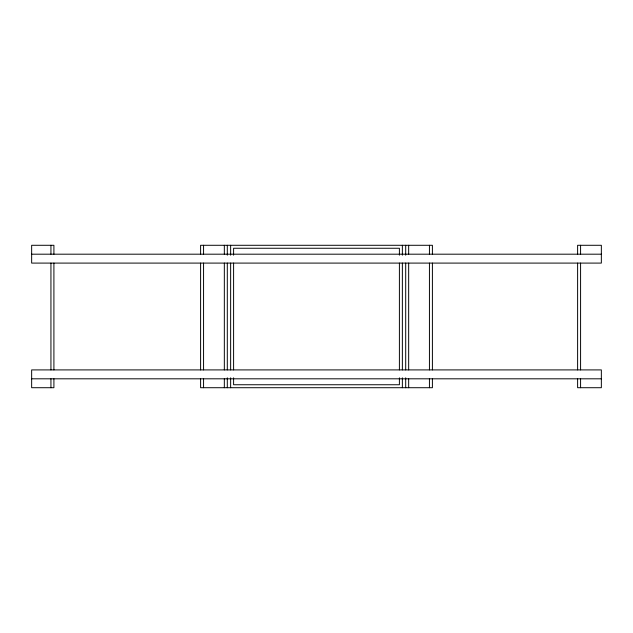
<?xml version="1.0" encoding="UTF-8"?>
<svg xmlns="http://www.w3.org/2000/svg" width="633" height="633" viewBox="0 0 633 633"><rect width="100%" height="100%" fill="white"/><g stroke="black" fill="none" stroke-linecap="round" stroke-linejoin="round"><path stroke-width="0.95" d="M31.65 254.189L601.35 254.189M31.65 378.811L601.35 378.811M580.58 245.287L580.58 254.189M580.58 263.091L580.58 369.909M580.58 378.811L580.58 387.712M577.612 254.189L577.612 245.287L601.35 245.287L601.35 263.091L31.65 263.091L31.65 245.287L53.908 245.287L53.908 254.189M577.612 263.091L577.612 369.909M577.612 378.811L577.612 387.712L601.35 387.712L601.35 369.909L31.65 369.909L31.65 387.712L53.908 387.712L53.908 378.811M432.402 254.189L432.402 245.287L200.598 245.287L200.598 254.189M432.402 263.091L432.402 369.909M432.402 378.811L432.402 387.712L200.598 387.712L200.598 378.811M429.435 245.287L429.435 254.189M429.435 263.091L429.435 369.909M429.435 378.811L429.435 387.712M408.665 245.287L408.665 254.189M408.665 263.091L408.665 369.909M408.665 378.811L408.665 387.712M405.698 245.287L405.698 255.178M405.698 263.091L405.698 369.909M405.698 377.822L405.698 387.712M402.366 245.287L402.366 255.178M402.366 263.091L402.366 369.909M402.366 377.822L402.366 387.712M399.399 255.178L399.399 248.255L233.601 248.255L233.601 255.178M399.399 263.091L399.399 369.909M399.399 377.822L399.399 384.745L233.601 384.745L233.601 377.822M233.601 263.091L233.601 369.909M230.634 245.287L230.634 255.178M230.634 263.091L230.634 369.909M230.634 377.822L230.634 387.712M227.302 245.287L227.302 255.178M227.302 263.091L227.302 369.909M227.302 377.822L227.302 387.712M224.335 245.287L224.335 254.189M224.335 263.091L224.335 369.909M224.335 378.811L224.335 387.712M203.565 245.287L203.565 254.189M203.565 263.091L203.565 369.909M203.565 378.811L203.565 387.712M200.598 263.091L200.598 369.909M53.908 263.091L53.908 369.909M50.941 245.287L50.941 254.189M50.941 263.091L50.941 369.909M50.941 378.811L50.941 387.712"/></g></svg>
